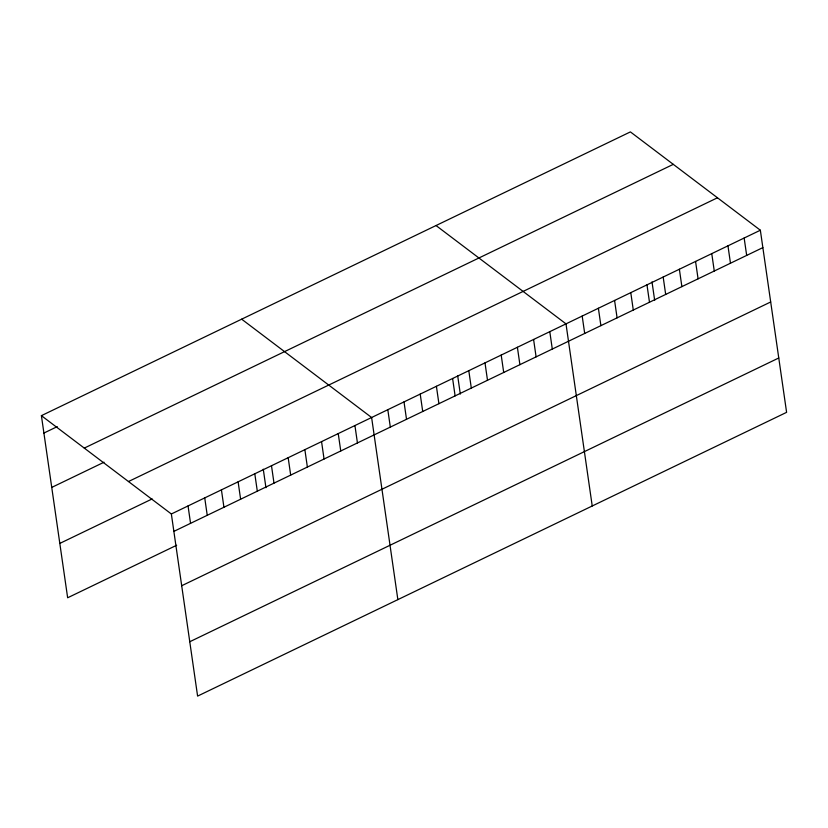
<?xml version="1.0" encoding="UTF-8"?>
<svg xmlns="http://www.w3.org/2000/svg" width="828" height="828" viewBox="0 0 828 828"><rect width="100%" height="100%" fill="white"/><g stroke="black" fill="none" stroke-linecap="round" stroke-linejoin="round"><path stroke-width="1.24" d="M41.4 415.656L630.398 131.9L760.352 230.225L786.6 412.344L197.602 696.1L171.355 513.981L41.4 415.656L67.648 597.775L176.674 545.248M43.905 433.054L57.256 426.627M84.29 448.103L673.288 164.348M51.74 487.413L104.028 462.221M128.475 481.534L717.472 197.778M59.813 543.416L152.155 498.932M171.355 513.981L760.352 230.225M173.87 531.379L762.867 247.613M181.694 585.738L770.692 301.972M189.767 641.741L778.765 357.986M436.025 225.537L565.99 323.862L592.227 505.98M241.662 319.184L371.617 417.509L397.864 599.627M744.155 238.029L746.67 255.417M727.957 245.833L730.472 263.221M711.759 253.627L714.274 271.025M695.561 261.431L698.076 278.829M679.374 269.235L681.879 286.633M663.176 277.038L665.681 294.437M652.009 281.893L654.679 300.429M646.978 284.842L649.483 302.241M630.781 292.646L633.285 310.045M614.583 300.45L617.088 317.849M598.385 308.254L600.89 325.652M582.188 316.058L584.692 333.456M549.792 331.666L552.297 349.064M533.594 339.47L536.099 356.868M517.396 347.274L519.901 364.672M501.199 355.077L503.703 372.476M485.001 362.881L487.506 380.28M468.803 370.685L471.308 388.084M457.646 375.539L460.316 394.066M452.605 378.489L455.11 395.887M436.408 386.293L438.912 403.691M420.21 394.097L422.715 411.495M404.012 401.901L406.517 419.299M387.814 409.705L390.319 427.093M354.933 425.54L357.437 442.939M338.238 433.582L340.753 450.981M321.554 441.624L324.058 459.022M304.87 449.666L307.374 467.064M288.175 457.708L290.68 475.096M271.491 465.74L273.996 483.138M263.273 469.176L265.943 487.713M254.796 473.782L257.311 491.18M238.112 481.824L240.617 499.222M221.428 489.865L223.933 507.264M204.733 497.907L207.238 515.306M188.049 505.939L190.554 523.337"/></g></svg>
